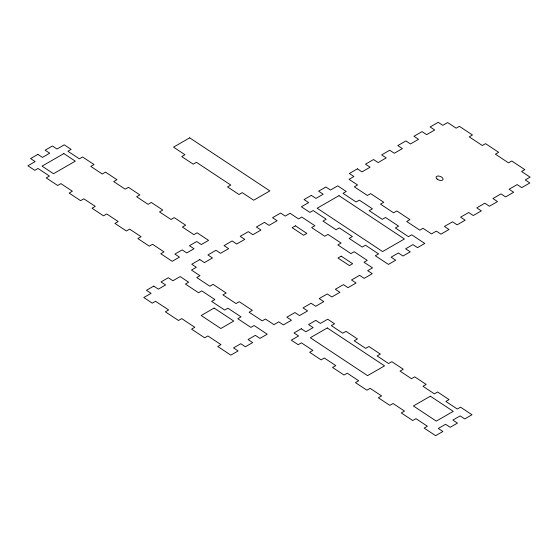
<?xml version="1.0" encoding="UTF-8"?>
<svg xmlns="http://www.w3.org/2000/svg" width="558" height="558" viewBox="0 0 558 558"><rect width="100%" height="100%" fill="white"/><g stroke="black" fill="none" stroke-linecap="round" stroke-linejoin="round"><path stroke-width="0.84" d="M37.867 154.371L30.592 158.563L35.175 161.597L27.9 165.782L34.77 170.329L38.007 168.467L49.453 176.049L46.223 177.911L57.676 185.493L60.913 183.631L72.366 191.213L69.129 193.075L80.582 200.657L83.812 198.794L95.272 206.376L92.035 208.239L103.488 215.82L106.724 213.958L118.177 221.54L114.941 223.402L126.394 230.984L129.63 229.122L141.083 236.704L137.847 238.566L149.3 246.148L152.536 244.285L163.989 251.867L160.753 253.73L172.213 261.311L179.481 257.126L174.898 254.092L182.173 249.9L186.756 252.934L194.031 248.749L189.448 245.715L196.723 241.523L201.299 244.557L208.573 240.372L197.12 232.791L193.884 234.653L182.431 227.071L185.668 225.209L174.215 217.627L170.985 219.489L159.525 211.907L162.762 210.045L151.309 202.463L148.072 204.326L136.626 196.744L139.856 194.881L128.403 187.3L125.166 189.162L113.713 181.58L116.95 179.718L105.497 172.136L102.26 173.998L90.808 166.417L94.044 164.554L82.591 156.972L79.355 158.835L67.902 151.253L71.138 149.391L64.268 144.843L56.993 149.028L52.41 145.994L45.135 150.186L49.718 153.22L42.45 157.405L37.867 154.371M63.863 153.583L42.045 166.144L53.498 173.726L75.316 161.157L63.863 153.583M189.678 137.84L173.517 147.145L184.97 154.726L181.734 156.589L193.187 164.171L196.423 162.308L230.782 185.054L227.545 186.916L238.998 194.498L242.235 192.636L253.688 200.217L269.849 190.913L189.678 137.84M153.764 286.108L146.489 290.293L151.072 293.327L143.797 297.519L152.306 303.147L155.542 301.285L168.628 309.948L165.391 311.81L178.483 320.48L181.72 318.618L194.805 327.281L191.575 329.143L204.66 337.806L207.897 335.944L220.982 344.614L217.753 346.469L230.838 355.139L238.113 350.947L233.53 347.913L240.805 343.728L245.381 346.762L252.655 342.57L248.073 339.543L255.348 335.351L259.93 338.385L267.205 334.193L254.12 325.53L250.884 327.393L237.792 318.73L241.028 316.867L227.943 308.204L224.707 310.067L211.615 301.397L214.851 299.541L201.759 290.871L198.522 292.734L185.437 284.071L188.674 282.209L180.164 276.58L172.889 280.765L168.307 277.731L161.032 281.923L165.614 284.957L158.339 289.142L153.764 286.108M199.82 259.589L191.743 264.241L196.325 267.268L191.478 270.065L199.98 275.694L196.751 277.556L209.836 286.219L213.072 284.357L226.157 293.027L222.928 294.889L236.02 303.552L239.249 301.69L252.342 310.353L249.105 312.215L262.197 320.878L265.427 319.023L273.936 324.651L278.784 321.854L283.366 324.889L291.443 320.236L286.861 317.202L294.945 312.55L299.527 315.584L307.611 310.932L303.029 307.897L311.106 303.245L315.689 306.279L323.773 301.627L319.19 298.593L327.267 293.94L331.85 296.968L339.934 292.315L335.351 289.288L343.428 284.629L348.011 287.663L356.095 283.011L351.512 279.976L359.589 275.324L364.172 278.358L372.256 273.706L367.673 270.672L372.521 267.882L364.018 262.246L367.248 260.391L354.163 251.721L350.926 253.583L337.841 244.92L341.071 243.058L327.985 234.395L324.749 236.257L311.657 227.587L314.893 225.725L301.808 217.062L298.572 218.924L290.062 213.296L285.215 216.086L280.632 213.051L272.548 217.704L277.131 220.738L269.054 225.39L264.471 222.356L256.387 227.015L260.97 230.042L252.886 234.702L248.31 231.668L240.226 236.32L244.809 239.354L236.725 244.006L232.149 240.972L224.065 245.625L228.647 248.659L220.563 253.311L215.988 250.277L207.904 254.929L212.486 257.963L204.402 262.616L199.82 259.589M311.343 195.37L304.068 199.562L308.651 202.589L301.376 206.781L309.885 212.41L313.115 210.547L326.207 219.21L322.97 221.073L336.062 229.743L339.292 227.88L352.384 236.543L349.155 238.406L362.24 247.068L365.469 245.206L378.561 253.876L375.332 255.738L388.417 264.401L395.692 260.209L391.109 257.175L398.384 252.99L402.967 256.024L410.235 251.832L405.652 248.798L412.927 244.613L417.51 247.647L424.784 243.462L411.692 234.792L408.463 236.655L395.371 227.992L398.6 226.13L385.515 217.467L382.286 219.329L369.194 210.666L372.423 208.804L359.338 200.134L356.102 201.996L343.017 193.333L346.246 191.471L337.736 185.842L330.469 190.027L325.886 186.993L318.611 191.185L323.194 194.212L315.926 198.404L311.343 195.37M357.399 168.844L349.322 173.503L353.898 176.53L349.057 179.327L357.566 184.956L354.33 186.818L367.415 195.481L370.651 193.619L383.744 202.289L380.507 204.144L393.599 212.814L396.829 210.952L409.921 219.615L406.684 221.477L419.776 230.14L423.006 228.278L431.515 233.914L436.363 231.117L440.946 234.151L449.023 229.498L444.44 226.464L452.524 221.812L457.107 224.846L465.184 220.194L460.601 217.16L468.685 212.507L473.268 215.541L481.352 210.882L476.769 207.855L484.846 203.203L489.429 206.237L497.513 201.578L492.93 198.543L501.007 193.891L505.59 196.925L513.674 192.273L509.091 189.239L517.168 184.586L521.751 187.621L529.835 182.968L525.252 179.934L530.1 177.144L521.597 171.515L524.827 169.653L511.735 160.983L508.505 162.845L495.42 154.182L498.65 152.32L485.558 143.657L482.328 145.519L469.236 136.85L472.466 134.987L459.38 126.324L456.151 128.187L447.642 122.558L442.794 125.348L438.211 122.314L430.127 126.966L434.71 130L426.633 134.652L422.05 131.618L413.966 136.271L418.549 139.305L410.472 143.957L405.889 140.93L397.805 145.582L402.388 148.616L394.311 153.269L389.728 150.235L381.644 154.887L386.227 157.921L378.143 162.573L373.56 159.539L365.483 164.192L370.066 167.226L361.982 171.878L357.399 168.844M338.978 195.663L317.153 208.225L382.6 251.546L404.424 238.984L338.978 195.663M295.391 225.823L292.155 227.685L303.608 235.267L306.844 233.404L295.391 225.823M214.119 308.058L201.187 315.507L220.822 328.502L233.753 321.059L214.119 308.058M341.203 256.15L337.967 258.012L349.42 265.587L352.656 263.732L341.203 256.15M301.285 328.753L294.01 332.938L298.593 335.972L291.318 340.157L298.195 344.711L301.425 342.849L312.878 350.424L309.641 352.286L321.094 359.868L324.331 358.013L335.783 365.595L332.554 367.457L344 375.032L347.236 373.169L358.689 380.758L355.453 382.614L366.906 390.195L370.142 388.333L381.595 395.915L378.359 397.777L389.812 405.359L393.048 403.497L404.501 411.079L401.265 412.941L412.718 420.523L415.954 418.66L427.407 426.242L424.171 428.105L435.624 435.686L442.899 431.501L438.316 428.467L445.591 424.275L450.173 427.309L457.441 423.124L452.866 420.09L460.134 415.898L464.716 418.932L471.991 414.747L460.538 407.166L457.309 409.028L445.849 401.446L449.085 399.584L437.632 392.002L434.396 393.864L422.95 386.282L426.179 384.42L414.727 376.838L411.49 378.701L400.037 371.119L403.274 369.257L391.821 361.675L388.584 363.537L377.131 355.955L380.368 354.093L368.915 346.511L365.685 348.373L354.225 340.792L357.462 338.929L346.009 331.347L342.772 333.21L331.326 325.628L334.556 323.773L327.685 319.218L320.411 323.41L315.828 320.376L308.56 324.561L313.136 327.595L305.868 331.78L301.285 328.753M327.281 327.958L310.311 337.729L367.576 375.639L384.546 365.867L327.281 327.958M430.358 396.194L413.387 405.966L436.293 421.13L453.263 411.358L430.358 396.194M437.109 179.069A3.662 1.953 20 0 0 442.968 179.606A3.662 1.953 20 0 0 438.658 176.035A3.662 1.953 20 0 0 437.109 179.069"/></g></svg>
